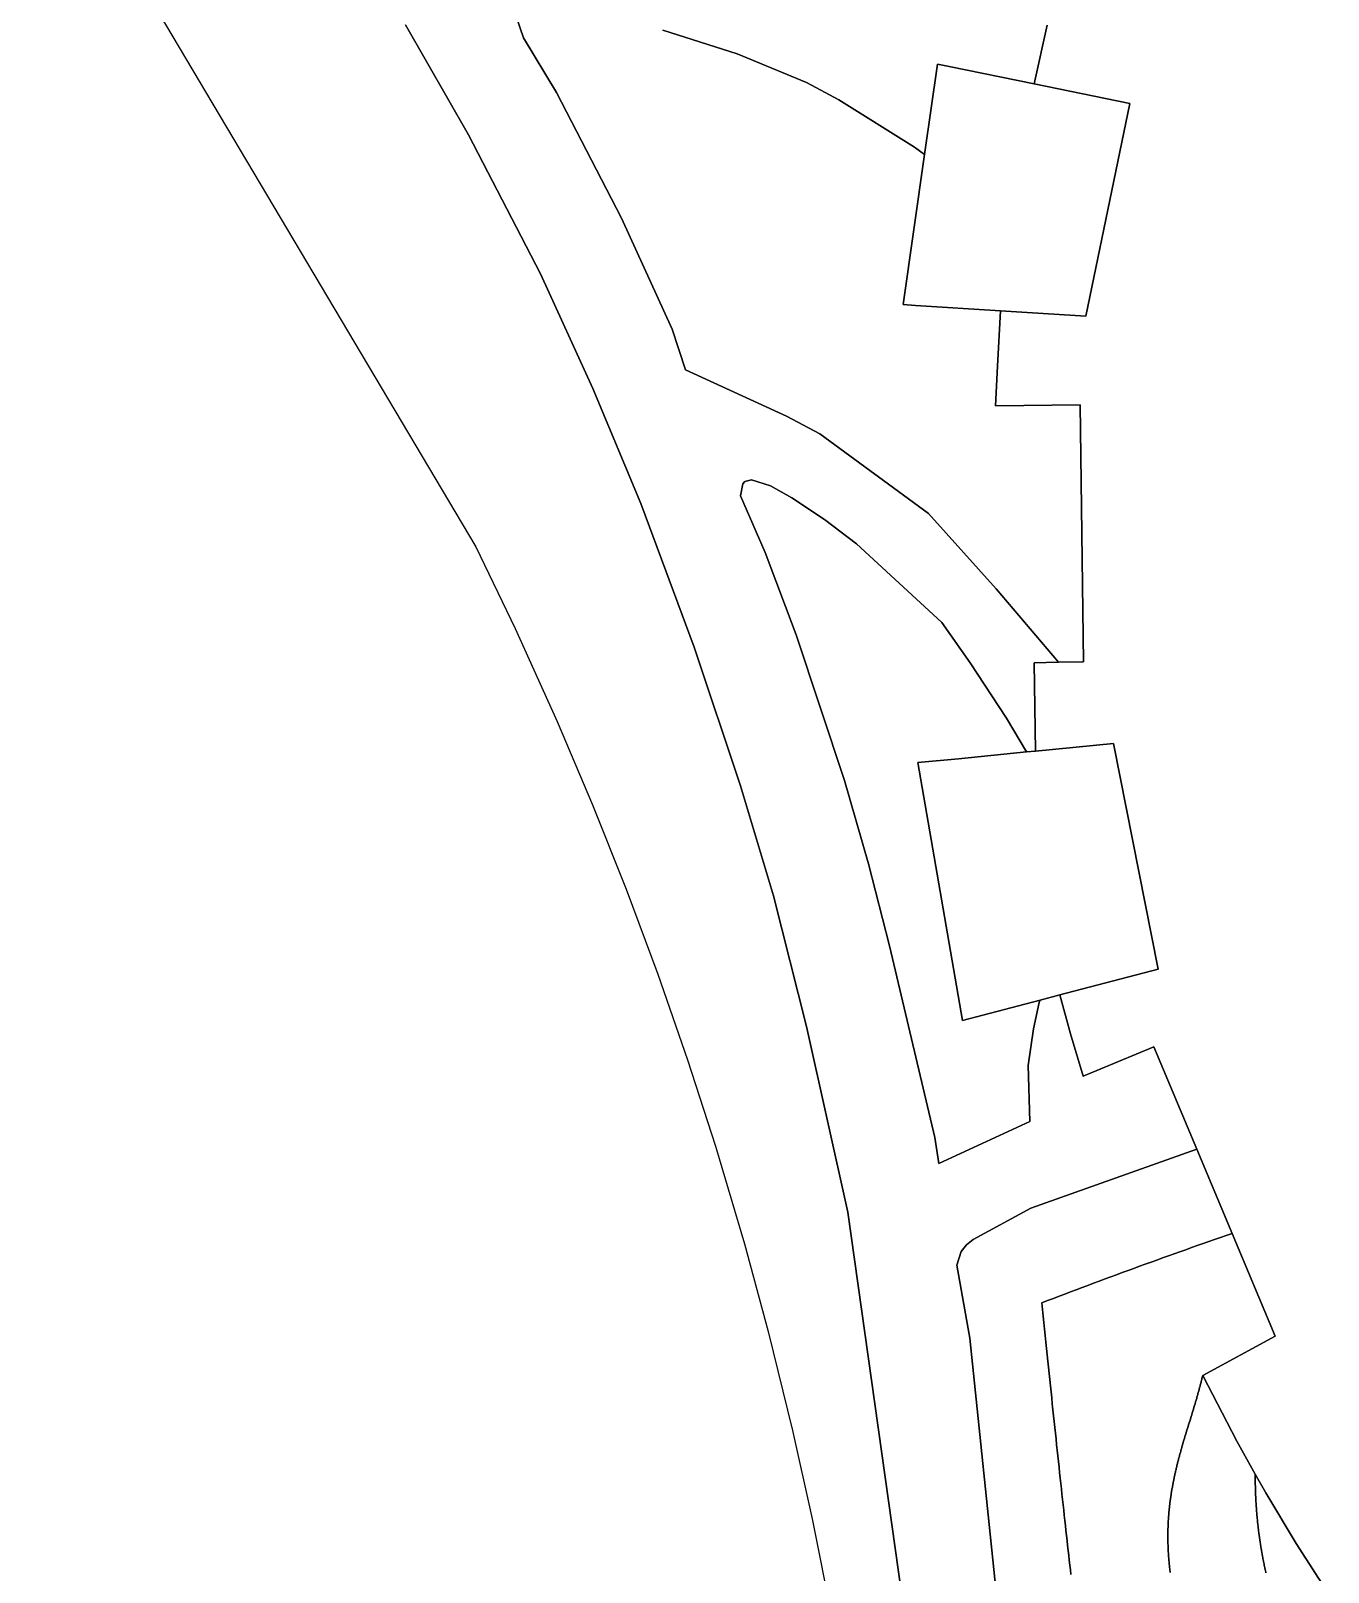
# Model space of a CAD drawing. Header units: millimetres. Extents: x 1811966 to 2218310, y 20519 to 471429.
# Drawn here: x 1849673 to 1927919, y 193071 to 286002 of the extents above; entities that cross this region are included whole.
import ezdxf

# ---------------------------------------------------------------- set-up
doc = ezdxf.new("R2010")
doc.units = ezdxf.units.MM
doc.layers.add('CLOSED_AREAS', color=7, linetype='Continuous')
doc.layers.add('REGION_HOLES', color=7, linetype='Continuous')

msp = doc.modelspace()

# ---------------------------------------------------------------- linework, layer by layer
at = {"layer": 'CLOSED_AREAS'}
for points in [[(1849672.85, 300072.421), (1876508.229, 254892.133), (1878879.055, 249965.375), (1881414.754, 244361.428), (1883550.607, 239328.354), (1885574.22, 234249.106), (1887484.59, 229126.19), (1889280.761, 223962.124), (1890961.866, 218759.47), (1892714.54, 212863.531), (1894148.437, 207587.385), (1895621.126, 201615.354), (1896804.625, 196277.471), (1897994.059, 190242.644)], [(1872274.721, 286359.019), (1876069.618, 279729.21), (1880414.608, 271359.458), (1883573.717, 264432.767), (1886472.307, 257506.076), (1889681.515, 248847.712), (1892471.433, 240477.961), (1894455.624, 233839.881), (1896461.177, 225968.294), (1898942.124, 214782.258), (1905073.03, 171261.745)], [(1909191.811, 179279.98), (1906311.87, 207187.418), (1905524.636, 211589.35), (1905789.442, 212402.958), (1906104.753, 212816.06), (1906506.22, 213122.615), (1909980.773, 215010.402), (1919987.751, 218582.978), (1917402.494, 224754.958), (1913141.84, 222970.294), (1912383.513, 225525.577), (1911739.958, 227874.972), (1910545.522, 227560.336), (1910492.516, 227408.501), (1910142.997, 225830.825), (1909834.442, 223629.248), (1909921.287, 220236.535), (1904443.566, 217708.254), (1904187.951, 219275.869), (1901464.498, 230833.7), (1900200.911, 235772.971), (1898740.513, 240799.794), (1895836.857, 249583.734), (1893961.421, 254558.165), (1892473.345, 257970.206), (1892615.742, 258691.315), (1892741.473, 258833.764), (1893146.796, 258920.577), (1894278.335, 258570.292), (1895569.146, 257850.837), (1897538.007, 256535.232), (1899469.077, 255071.685), (1904613.408, 250319.811), (1906330.283, 247901.14), (1908525.265, 244556.682), (1909726.965, 242522.002), (1910269.853, 242575.277), (1910178.348, 247900.327), (1911656.041, 247930.055), (1907896.249, 252361.485), (1903811.66, 256899.983), (1897267.145, 261705.152), (1895258.225, 262769.449), (1889167.161, 265570.46), (1888354.944, 268021.703), (1885296.726, 274707.269), (1881373.489, 282274.43), (1879379.021, 285585.975), (1878971.147, 286811.478)], [(1878971.147, 286811.478), (1879379.021, 285585.975), (1881373.489, 282274.43), (1885296.726, 274707.269), (1888354.944, 268021.703), (1889167.161, 265570.46), (1895258.225, 262769.449), (1897267.145, 261705.152), (1903811.66, 256899.983), (1907896.249, 252361.485), (1911656.041, 247930.055), (1913164.408, 247960.4), (1912964.559, 263462.157), (1907852.671, 263396.251), (1907970.562, 265789.064), (1908153.22, 269121.503), (1903019.833, 269449.217), (1902279.882, 269496.463), (1903571.87, 278542.103), (1902963.629, 278995.235), (1898410.588, 281850.934), (1896462.289, 282878.48), (1892273.611, 284618.619), (1887792.856, 286043.771)], [(1887792.856, 286043.771), (1892273.611, 284618.619), (1896462.289, 282878.48), (1898410.588, 281850.934), (1902963.629, 278995.235), (1903571.87, 278542.103), (1904351.059, 283997.47), (1905063.314, 283851.36), (1910196.701, 282798.303), (1910977.049, 286351.534)], [(1910977.049, 286351.534), (1910196.701, 282798.303), (1915958.229, 281616.391), (1913307.293, 268792.468), (1908153.22, 269121.503), (1907970.562, 265789.064), (1907852.671, 263396.251), (1912964.559, 263462.157), (1913164.408, 247960.4), (1911656.041, 247930.055), (1910178.348, 247900.327), (1910269.853, 242575.277), (1914978.672, 243037.365), (1917665.403, 229435.839), (1911739.958, 227874.972), (1912383.513, 225525.577), (1913141.84, 222970.294), (1917402.494, 224754.958), (1919987.751, 218582.978), (1922119.554, 213493.562), (1924713.92, 207299.835), (1920349.467, 204923.063), (1922404.159, 200965.406), (1923519.864, 198980.411), (1924152.139, 197855.507), (1925991.1, 194798.539), (1927919.448, 191797.166)], [(1912403.835, 192928.361), (1912371.363, 193214.3), (1912338.724, 193502.431), (1912305.919, 193792.763), (1912272.948, 194085.308), (1912239.811, 194380.076), (1912206.507, 194677.077), (1912173.036, 194976.323), (1912139.398, 195277.825), (1912105.592, 195581.591), (1912071.62, 195887.635), (1912037.479, 196195.965), (1912003.171, 196506.592), (1911968.694, 196819.528), (1911934.05, 197134.782), (1911899.236, 197452.366), (1911864.254, 197772.29), (1911829.104, 198094.565), (1911793.784, 198419.201), (1911758.294, 198746.209), (1911722.636, 199075.599), (1911686.807, 199407.383), (1911650.809, 199741.57), (1911614.64, 200078.172), (1911578.302, 200417.199), (1911541.792, 200758.662), (1911505.112, 201102.571), (1911468.261, 201448.937), (1911431.239, 201797.77), (1911394.046, 202149.082), (1911356.681, 202502.882), (1911319.144, 202859.182), (1911281.435, 203217.993), (1911243.554, 203579.323), (1911205.501, 203943.186), (1911167.276, 204309.59), (1911128.877, 204678.546), (1911090.306, 205050.066), (1911051.561, 205424.16), (1911012.643, 205800.839), (1910973.551, 206180.112), (1910934.286, 206561.991), (1910894.847, 206946.487), (1910855.233, 207333.609), (1910815.446, 207723.369), (1910775.483, 208115.778), (1910735.346, 208510.845), (1910695.034, 208908.582), (1910654.546, 209308.999), (1910999.838, 209441.551), (1911345.267, 209573.745), (1911690.833, 209705.582), (1912036.535, 209837.06), (1912382.373, 209968.181), (1912728.347, 210098.943), (1913074.456, 210229.346), (1913420.7, 210359.391), (1913767.079, 210489.077), (1914113.592, 210618.404), (1914460.238, 210747.373), (1914807.018, 210875.982), (1915153.931, 211004.231), (1915500.976, 211132.122), (1915848.154, 211259.652), (1916195.464, 211386.823), (1916542.906, 211513.634), (1916890.478, 211640.085), (1917238.182, 211766.176), (1917586.015, 211891.907), (1917933.979, 212017.278), (1918282.073, 212142.287), (1918630.296, 212266.937), (1918978.647, 212391.225), (1919327.128, 212515.152), (1919675.736, 212638.719), (1920024.473, 212761.924), (1920373.337, 212884.768), (1920722.327, 213007.25), (1921071.445, 213129.371), (1921420.689, 213251.13), (1921770.059, 213372.527), (1922119.554, 213493.562), (1919987.751, 218582.978), (1909980.773, 215010.402), (1906506.22, 213122.615), (1906104.753, 212816.06), (1905789.442, 212402.958), (1905524.636, 211589.35), (1906311.87, 207187.418), (1909191.811, 179279.98)], [(1918389.251, 193057.094), (1918384.405, 193096.513), (1918379.651, 193135.848), (1918374.989, 193175.101), (1918370.419, 193214.272), (1918365.942, 193253.361), (1918361.555, 193292.368), (1918357.26, 193331.293), (1918353.056, 193370.138), (1918348.942, 193408.902), (1918344.918, 193447.585), (1918340.984, 193486.188), (1918337.14, 193524.712), (1918333.385, 193563.155), (1918329.718, 193601.519), (1918326.141, 193639.804), (1918322.651, 193678.011), (1918319.249, 193716.139), (1918315.935, 193754.188), (1918312.709, 193792.16), (1918309.569, 193830.054), (1918306.516, 193867.871), (1918303.549, 193905.611), (1918300.668, 193943.274), (1918297.872, 193980.861), (1918295.162, 194018.371), (1918292.537, 194055.806), (1918289.997, 194093.164), (1918287.541, 194130.448), (1918285.169, 194167.657), (1918282.881, 194204.791), (1918280.676, 194241.85), (1918278.554, 194278.835), (1918276.515, 194315.747), (1918274.558, 194352.585), (1918272.683, 194389.349), (1918270.89, 194426.041), (1918269.179, 194462.659), (1918267.549, 194499.206), (1918265.999, 194535.68), (1918264.53, 194572.083), (1918263.141, 194608.413), (1918261.832, 194644.673), (1918260.602, 194680.862), (1918259.452, 194716.98), (1918258.38, 194753.027), (1918257.387, 194789.005), (1918256.473, 194824.912), (1918255.636, 194860.75), (1918254.876, 194896.519), (1918254.194, 194932.219), (1918253.589, 194967.85), (1918253.06, 195003.413), (1918252.608, 195038.908), (1918252.231, 195074.335), (1918251.705, 195144.987), (1918251.478, 195215.371), (1918251.549, 195285.489), (1918251.914, 195355.344), (1918252.572, 195424.939), (1918253.519, 195494.275), (1918254.753, 195563.355), (1918256.272, 195632.181), (1918258.072, 195700.755), (1918260.152, 195769.081), (1918262.508, 195837.159), (1918265.138, 195904.992), (1918268.039, 195972.584), (1918271.21, 196039.935), (1918274.646, 196107.048), (1918278.347, 196173.926), (1918282.308, 196240.572), (1918286.528, 196306.986), (1918291.004, 196373.172), (1918295.733, 196439.131), (1918300.713, 196504.867), (1918305.941, 196570.381), (1918311.415, 196635.676), (1918317.132, 196700.754), (1918323.089, 196765.618), (1918329.284, 196830.269), (1918335.714, 196894.71), (1918342.377, 196958.944), (1918349.27, 197022.972), (1918356.39, 197086.797), (1918363.735, 197150.421), (1918371.303, 197213.847), (1918379.09, 197277.077), (1918387.094, 197340.113), (1918395.313, 197402.957), (1918403.744, 197465.613), (1918412.384, 197528.081), (1918421.231, 197590.365), (1918430.282, 197652.466), (1918439.535, 197714.388), (1918448.987, 197776.132), (1918458.635, 197837.7), (1918468.478, 197899.096), (1918478.511, 197960.321), (1918488.733, 198021.377), (1918499.141, 198082.267), (1918509.733, 198142.994), (1918520.506, 198203.559), (1918531.457, 198263.965), (1918542.583, 198324.214), (1918553.883, 198384.308), (1918565.354, 198444.251), (1918576.992, 198504.043), (1918588.796, 198563.688), (1918600.763, 198623.187), (1918612.89, 198682.543), (1918625.174, 198741.759), (1918637.614, 198800.836), (1918650.206, 198859.777), (1918662.948, 198918.585), (1918675.837, 198977.261), (1918688.871, 199035.808), (1918702.047, 199094.228), (1918715.363, 199152.523), (1918728.815, 199210.697), (1918742.402, 199268.75), (1918756.121, 199326.686), (1918769.969, 199384.507), (1918783.944, 199442.214), (1918798.042, 199499.811), (1918812.263, 199557.3), (1918826.601, 199614.682), (1918841.057, 199671.961), (1918855.625, 199729.138), (1918870.305, 199786.217), (1918885.094, 199843.198), (1918899.988, 199900.085), (1918914.986, 199956.88), (1918930.085, 200013.585), (1918945.281, 200070.202), (1918960.573, 200126.734), (1918975.959, 200183.183), (1918991.434, 200239.552), (1919006.998, 200295.842), (1919022.646, 200352.056), (1919038.378, 200408.197), (1919054.189, 200464.266), (1919070.078, 200520.266), (1919086.042, 200576.199), (1919102.078, 200632.068), (1919118.184, 200687.875), (1919134.356, 200743.622), (1919150.594, 200799.311), (1919183.252, 200910.526), (1919216.137, 201021.539), (1919249.229, 201132.368), (1919282.507, 201243.031), (1919315.949, 201353.548), (1919349.536, 201463.936), (1919383.247, 201574.214), (1919417.061, 201684.4), (1919450.957, 201794.514), (1919518.913, 202014.595), (1919586.95, 202234.607), (1919654.903, 202454.695), (1919688.796, 202564.815), (1919722.606, 202675.009), (1919756.312, 202785.297), (1919789.893, 202895.696), (1919823.329, 203006.226), (1919856.599, 203116.904), (1919889.682, 203227.75), (1919922.558, 203338.781), (1919955.206, 203450.016), (1919971.439, 203505.716), (1919987.606, 203561.474), (1920003.706, 203617.293), (1920019.736, 203673.174), (1920035.693, 203729.119), (1920051.576, 203785.132), (1920067.38, 203841.215), (1920083.105, 203897.369), (1920098.746, 203953.598), (1920114.302, 204009.902), (1920129.77, 204066.286), (1920145.148, 204122.751), (1920160.432, 204179.299), (1920175.62, 204235.933), (1920190.71, 204292.654), (1920205.699, 204349.467), (1920220.585, 204406.371), (1920235.364, 204463.371), (1920250.035, 204520.468), (1920264.594, 204577.664), (1920279.039, 204634.962), (1920293.368, 204692.365), (1920307.578, 204749.874), (1920321.666, 204807.492), (1920335.63, 204865.22), (1920349.467, 204923.063), (1924713.92, 207299.835), (1922119.554, 213493.562), (1921770.059, 213372.527), (1921420.689, 213251.13), (1921071.445, 213129.371), (1920722.327, 213007.25), (1920373.337, 212884.768), (1920024.473, 212761.924), (1919675.736, 212638.719), (1919327.128, 212515.152), (1918978.647, 212391.225), (1918630.296, 212266.937), (1918282.073, 212142.287), (1917933.979, 212017.278), (1917586.015, 211891.907), (1917238.182, 211766.176), (1916890.478, 211640.085), (1916542.906, 211513.634), (1916195.464, 211386.823), (1915848.154, 211259.652), (1915500.976, 211132.122), (1915153.931, 211004.231), (1914807.018, 210875.982), (1914460.238, 210747.373), (1914113.592, 210618.404), (1913767.079, 210489.077), (1913420.7, 210359.391), (1913074.456, 210229.346), (1912728.347, 210098.943), (1912382.373, 209968.181), (1912036.535, 209837.06), (1911690.833, 209705.582), (1911345.267, 209573.745), (1910999.838, 209441.551), (1910654.546, 209308.999), (1910695.034, 208908.582), (1910735.346, 208510.845), (1910775.483, 208115.778), (1910815.446, 207723.369), (1910855.233, 207333.609), (1910894.847, 206946.487), (1910934.286, 206561.991), (1910973.551, 206180.112), (1911012.643, 205800.839), (1911051.561, 205424.16), (1911090.306, 205050.066), (1911128.877, 204678.546), (1911167.276, 204309.59), (1911205.501, 203943.186), (1911243.554, 203579.323), (1911281.435, 203217.993), (1911319.144, 202859.182), (1911356.681, 202502.882), (1911394.046, 202149.082), (1911431.239, 201797.77), (1911468.261, 201448.937), (1911505.112, 201102.571), (1911541.792, 200758.662), (1911578.302, 200417.199), (1911614.64, 200078.172), (1911650.809, 199741.57), (1911686.807, 199407.383), (1911722.636, 199075.599), (1911758.294, 198746.209), (1911793.784, 198419.201), (1911829.104, 198094.565), (1911864.254, 197772.29), (1911899.236, 197452.366), (1911934.05, 197134.782), (1911968.694, 196819.528), (1912003.171, 196506.592), (1912037.479, 196195.965), (1912071.62, 195887.635), (1912105.592, 195581.591), (1912139.398, 195277.825), (1912173.036, 194976.323), (1912206.507, 194677.077), (1912239.811, 194380.076), (1912272.948, 194085.308), (1912305.919, 193792.763), (1912338.724, 193502.431), (1912371.363, 193214.3), (1912403.835, 192928.361)], [(1924163.987, 193038.57), (1924154.023, 193082.54), (1924144.131, 193126.562), (1924134.311, 193170.635), (1924124.561, 193214.761), (1924114.884, 193258.938), (1924105.279, 193303.168), (1924095.745, 193347.449), (1924086.284, 193391.781), (1924076.895, 193436.166), (1924067.579, 193480.602), (1924058.335, 193525.09), (1924049.164, 193569.63), (1924040.066, 193614.222), (1924031.042, 193658.865), (1924022.09, 193703.559), (1924013.212, 193748.306), (1924004.408, 193793.103), (1923995.677, 193837.953), (1923987.02, 193882.854), (1923978.437, 193927.806), (1923969.929, 193972.81), (1923961.494, 194017.866), (1923953.135, 194062.972), (1923944.85, 194108.131), (1923936.639, 194153.341), (1923928.504, 194198.602), (1923920.444, 194243.914), (1923912.459, 194289.278), (1923904.55, 194334.693), (1923896.716, 194380.159), (1923888.958, 194425.677), (1923881.275, 194471.246), (1923873.669, 194516.866), (1923866.139, 194562.538), (1923858.685, 194608.26), (1923851.308, 194654.034), (1923844.008, 194699.859), (1923836.784, 194745.735), (1923829.637, 194791.662), (1923822.567, 194837.64), (1923815.575, 194883.669), (1923808.66, 194929.749), (1923801.822, 194975.881), (1923795.063, 195022.063), (1923788.381, 195068.296), (1923781.777, 195114.58), (1923775.251, 195160.915), (1923768.804, 195207.301), (1923762.435, 195253.738), (1923756.145, 195300.226), (1923749.934, 195346.764), (1923743.802, 195393.354), (1923737.748, 195439.994), (1923731.774, 195486.685), (1923725.88, 195533.426), (1923720.065, 195580.218), (1923714.329, 195627.062), (1923708.674, 195673.955), (1923703.098, 195720.9), (1923697.603, 195767.895), (1923692.188, 195814.94), (1923686.854, 195862.036), (1923681.6, 195909.183), (1923676.427, 195956.381), (1923671.335, 196003.628), (1923666.324, 196050.927), (1923661.394, 196098.276), (1923656.545, 196145.675), (1923651.779, 196193.125), (1923647.094, 196240.625), (1923642.49, 196288.175), (1923637.969, 196335.776), (1923633.53, 196383.427), (1923629.173, 196431.129), (1923624.899, 196478.881), (1923620.707, 196526.683), (1923616.599, 196574.535), (1923612.573, 196622.438), (1923608.63, 196670.391), (1923604.77, 196718.394), (1923600.994, 196766.447), (1923597.302, 196814.551), (1923593.693, 196862.704), (1923590.168, 196910.908), (1923586.726, 196959.161), (1923583.37, 197007.465), (1923580.097, 197055.819), (1923576.909, 197104.223), (1923573.805, 197152.676), (1923570.787, 197201.18), (1923567.853, 197249.734), (1923565.004, 197298.338), (1923562.241, 197346.991), (1923559.562, 197395.695), (1923556.97, 197444.448), (1923554.463, 197493.251), (1923552.042, 197542.104), (1923549.707, 197591.007), (1923547.458, 197639.959), (1923545.296, 197688.962), (1923543.219, 197738.014), (1923541.23, 197787.115), (1923539.327, 197836.267), (1923537.511, 197885.468), (1923535.783, 197934.718), (1923534.141, 197984.019), (1923532.587, 198033.369), (1923531.12, 198082.768), (1923529.741, 198132.217), (1923528.45, 198181.716), (1923527.247, 198231.264), (1923526.132, 198280.861), (1923525.106, 198330.508), (1923524.168, 198380.205), (1923523.318, 198429.951), (1923522.557, 198479.746), (1923521.885, 198529.591), (1923521.302, 198579.485), (1923520.809, 198629.428), (1923520.405, 198679.421), (1923520.09, 198729.463), (1923519.865, 198779.554), (1923519.73, 198829.695), (1923519.684, 198879.884), (1923519.729, 198930.123), (1923519.864, 198980.411), (1922404.159, 200965.406), (1920349.467, 204923.063), (1920335.63, 204865.22), (1920321.666, 204807.492), (1920307.578, 204749.874), (1920293.368, 204692.365), (1920279.039, 204634.962), (1920264.594, 204577.664), (1920250.035, 204520.468), (1920235.364, 204463.371), (1920220.585, 204406.371), (1920205.699, 204349.467), (1920190.71, 204292.654), (1920175.62, 204235.933), (1920160.432, 204179.299), (1920145.148, 204122.751), (1920129.77, 204066.286), (1920114.302, 204009.902), (1920098.746, 203953.598), (1920083.105, 203897.369), (1920067.38, 203841.215), (1920051.576, 203785.132), (1920035.693, 203729.119), (1920019.736, 203673.174), (1920003.706, 203617.293), (1919987.606, 203561.474), (1919971.439, 203505.716), (1919955.206, 203450.016), (1919922.558, 203338.781), (1919889.682, 203227.75), (1919856.599, 203116.904), (1919823.329, 203006.226), (1919789.893, 202895.696), (1919756.312, 202785.297), (1919722.606, 202675.009), (1919688.796, 202564.815), (1919654.903, 202454.695), (1919586.95, 202234.607), (1919518.913, 202014.595), (1919450.957, 201794.514), (1919417.061, 201684.4), (1919383.247, 201574.214), (1919349.536, 201463.936), (1919315.949, 201353.548), (1919282.507, 201243.031), (1919249.229, 201132.368), (1919216.137, 201021.539), (1919183.252, 200910.526), (1919150.594, 200799.311), (1919134.356, 200743.622), (1919118.184, 200687.875), (1919102.078, 200632.068), (1919086.042, 200576.199), (1919070.078, 200520.266), (1919054.189, 200464.266), (1919038.378, 200408.197), (1919022.646, 200352.056), (1919006.998, 200295.842), (1918991.434, 200239.552), (1918975.959, 200183.183), (1918960.573, 200126.734), (1918945.281, 200070.202), (1918930.085, 200013.585), (1918914.986, 199956.88), (1918899.988, 199900.085), (1918885.094, 199843.198), (1918870.305, 199786.217), (1918855.625, 199729.138), (1918841.057, 199671.961), (1918826.601, 199614.682), (1918812.263, 199557.3), (1918798.042, 199499.811), (1918783.944, 199442.214), (1918769.969, 199384.507), (1918756.121, 199326.686), (1918742.402, 199268.75), (1918728.815, 199210.697), (1918715.363, 199152.523), (1918702.047, 199094.228), (1918688.871, 199035.808), (1918675.837, 198977.261), (1918662.948, 198918.585), (1918650.206, 198859.777), (1918637.614, 198800.836), (1918625.174, 198741.759), (1918612.89, 198682.543), (1918600.763, 198623.187), (1918588.796, 198563.688), (1918576.992, 198504.043), (1918565.354, 198444.251), (1918553.883, 198384.308), (1918542.583, 198324.214), (1918531.457, 198263.965), (1918520.506, 198203.559), (1918509.733, 198142.994), (1918499.141, 198082.267), (1918488.733, 198021.377), (1918478.511, 197960.321), (1918468.478, 197899.096), (1918458.635, 197837.7), (1918448.987, 197776.132), (1918439.535, 197714.388), (1918430.282, 197652.466), (1918421.231, 197590.365), (1918412.384, 197528.081), (1918403.744, 197465.613), (1918395.313, 197402.957), (1918387.094, 197340.113), (1918379.09, 197277.077), (1918371.303, 197213.847), (1918363.735, 197150.421), (1918356.39, 197086.797), (1918349.27, 197022.972), (1918342.377, 196958.944), (1918335.714, 196894.71), (1918329.284, 196830.269), (1918323.089, 196765.618), (1918317.132, 196700.754), (1918311.415, 196635.676), (1918305.941, 196570.381), (1918300.713, 196504.867), (1918295.733, 196439.131), (1918291.004, 196373.172), (1918286.528, 196306.986), (1918282.308, 196240.572), (1918278.347, 196173.926), (1918274.646, 196107.048), (1918271.21, 196039.935), (1918268.039, 195972.584), (1918265.138, 195904.992), (1918262.508, 195837.159), (1918260.152, 195769.081), (1918258.072, 195700.755), (1918256.272, 195632.181), (1918254.753, 195563.355), (1918253.519, 195494.275), (1918252.572, 195424.939), (1918251.914, 195355.344), (1918251.549, 195285.489), (1918251.478, 195215.371), (1918251.705, 195144.987), (1918252.231, 195074.335), (1918252.608, 195038.908), (1918253.06, 195003.413), (1918253.589, 194967.85), (1918254.194, 194932.219), (1918254.876, 194896.519), (1918255.636, 194860.75), (1918256.473, 194824.912), (1918257.387, 194789.005), (1918258.38, 194753.027), (1918259.452, 194716.98), (1918260.602, 194680.862), (1918261.832, 194644.673), (1918263.141, 194608.413), (1918264.53, 194572.083), (1918265.999, 194535.68), (1918267.549, 194499.206), (1918269.179, 194462.659), (1918270.89, 194426.041), (1918272.683, 194389.349), (1918274.558, 194352.585), (1918276.515, 194315.747), (1918278.554, 194278.835), (1918280.676, 194241.85), (1918282.881, 194204.791), (1918285.169, 194167.657), (1918287.541, 194130.448), (1918289.997, 194093.164), (1918292.537, 194055.806), (1918295.162, 194018.371), (1918297.872, 193980.861), (1918300.668, 193943.274), (1918303.549, 193905.611), (1918306.516, 193867.871), (1918309.569, 193830.054), (1918312.709, 193792.16), (1918315.935, 193754.188), (1918319.249, 193716.139), (1918322.651, 193678.011), (1918326.141, 193639.804), (1918329.718, 193601.519), (1918333.385, 193563.155), (1918337.14, 193524.712), (1918340.984, 193486.188), (1918344.918, 193447.585), (1918348.942, 193408.902), (1918353.056, 193370.138), (1918357.26, 193331.293), (1918361.555, 193292.368), (1918365.942, 193253.361), (1918370.419, 193214.272), (1918374.989, 193175.101), (1918379.651, 193135.848), (1918384.405, 193096.513), (1918389.251, 193057.094)], [(1927919.448, 191797.166), (1925991.1, 194798.539), (1924152.139, 197855.507), (1923519.864, 198980.411), (1923519.729, 198930.123), (1923519.684, 198879.884), (1923519.73, 198829.695), (1923519.865, 198779.554), (1923520.09, 198729.463), (1923520.405, 198679.421), (1923520.809, 198629.428), (1923521.302, 198579.485), (1923521.885, 198529.591), (1923522.557, 198479.746), (1923523.318, 198429.951), (1923524.168, 198380.205), (1923525.106, 198330.508), (1923526.132, 198280.861), (1923527.247, 198231.264), (1923528.45, 198181.716), (1923529.741, 198132.217), (1923531.12, 198082.768), (1923532.587, 198033.369), (1923534.141, 197984.019), (1923535.783, 197934.718), (1923537.511, 197885.468), (1923539.327, 197836.267), (1923541.23, 197787.115), (1923543.219, 197738.014), (1923545.296, 197688.962), (1923547.458, 197639.959), (1923549.707, 197591.007), (1923552.042, 197542.104), (1923554.463, 197493.251), (1923556.97, 197444.448), (1923559.562, 197395.695), (1923562.241, 197346.991), (1923565.004, 197298.338), (1923567.853, 197249.734), (1923570.787, 197201.18), (1923573.805, 197152.676), (1923576.909, 197104.223), (1923580.097, 197055.819), (1923583.37, 197007.465), (1923586.726, 196959.161), (1923590.168, 196910.908), (1923593.693, 196862.704), (1923597.302, 196814.551), (1923600.994, 196766.447), (1923604.77, 196718.394), (1923608.63, 196670.391), (1923612.573, 196622.438), (1923616.599, 196574.535), (1923620.707, 196526.683), (1923624.899, 196478.881), (1923629.173, 196431.129), (1923633.53, 196383.427), (1923637.969, 196335.776), (1923642.49, 196288.175), (1923647.094, 196240.625), (1923651.779, 196193.125), (1923656.545, 196145.675), (1923661.394, 196098.276), (1923666.324, 196050.927), (1923671.335, 196003.628), (1923676.427, 195956.381), (1923681.6, 195909.183), (1923686.854, 195862.036), (1923692.188, 195814.94), (1923697.603, 195767.895), (1923703.098, 195720.9), (1923708.674, 195673.955), (1923714.329, 195627.062), (1923720.065, 195580.218), (1923725.88, 195533.426), (1923731.774, 195486.685), (1923737.748, 195439.994), (1923743.802, 195393.354), (1923749.934, 195346.764), (1923756.145, 195300.226), (1923762.435, 195253.738), (1923768.804, 195207.301), (1923775.251, 195160.915), (1923781.777, 195114.58), (1923788.381, 195068.296), (1923795.063, 195022.063), (1923801.822, 194975.881), (1923808.66, 194929.749), (1923815.575, 194883.669), (1923822.567, 194837.64), (1923829.637, 194791.662), (1923836.784, 194745.735), (1923844.008, 194699.859), (1923851.308, 194654.034), (1923858.685, 194608.26), (1923866.139, 194562.538), (1923873.669, 194516.866), (1923881.275, 194471.246), (1923888.958, 194425.677), (1923896.716, 194380.159), (1923904.55, 194334.693), (1923912.459, 194289.278), (1923920.444, 194243.914), (1923928.504, 194198.602), (1923936.639, 194153.341), (1923944.85, 194108.131), (1923953.135, 194062.972), (1923961.494, 194017.866), (1923969.929, 193972.81), (1923978.437, 193927.806), (1923987.02, 193882.854), (1923995.677, 193837.953), (1924004.408, 193793.103), (1924013.212, 193748.306), (1924022.09, 193703.559), (1924031.042, 193658.865), (1924040.066, 193614.222), (1924049.164, 193569.63), (1924058.335, 193525.09), (1924067.579, 193480.602), (1924076.895, 193436.166), (1924086.284, 193391.781), (1924095.745, 193347.449), (1924105.279, 193303.168), (1924114.884, 193258.938), (1924124.561, 193214.761), (1924134.311, 193170.635), (1924144.131, 193126.562), (1924154.023, 193082.54), (1924163.987, 193038.57)]]:
    msp.add_lwpolyline(points, dxfattribs=at)
for points in [[(1904351.059, 283997.47), (1903571.87, 278542.103), (1902279.882, 269496.463), (1903019.833, 269449.217), (1908153.22, 269121.503), (1913307.293, 268792.468), (1915958.229, 281616.391), (1910196.701, 282798.303), (1905063.314, 283851.36)], [(1907085.688, 226648.955), (1905856.288, 226325.109), (1903172.393, 241878.782), (1905617.533, 242118.733), (1909726.965, 242522.002), (1908525.265, 244556.682), (1906330.283, 247901.14), (1904613.408, 250319.811), (1899469.077, 255071.685), (1897538.007, 256535.232), (1895569.146, 257850.837), (1894278.335, 258570.292), (1893146.796, 258920.577), (1892741.473, 258833.764), (1892615.742, 258691.315), (1892473.345, 257970.206), (1893961.421, 254558.165), (1895836.857, 249583.734), (1898740.513, 240799.794), (1900200.911, 235772.971), (1901464.498, 230833.7), (1904187.951, 219275.869), (1904443.566, 217708.254), (1909921.287, 220236.535), (1909834.442, 223629.248), (1910142.997, 225830.825), (1910492.516, 227408.501), (1910545.522, 227560.336)], [(1910545.522, 227560.336), (1911739.958, 227874.972), (1917665.403, 229435.839), (1914978.672, 243037.365), (1910269.853, 242575.277), (1909726.965, 242522.002), (1905617.533, 242118.733), (1903172.393, 241878.782), (1905856.288, 226325.109), (1907085.688, 226648.955)]]:
    msp.add_lwpolyline(points, close=True, dxfattribs=at)
at = {"layer": 'REGION_HOLES'}
msp.add_lwpolyline([(1905073.03, 171261.745), (1898942.124, 214782.258), (1896461.177, 225968.294), (1894455.624, 233839.881), (1892471.433, 240477.961), (1889681.515, 248847.712), (1886472.307, 257506.076), (1883573.717, 264432.767), (1880414.608, 271359.458), (1876069.618, 279729.21), (1872274.721, 286359.019)], dxfattribs=at)

doc.saveas('drawing.dxf')
